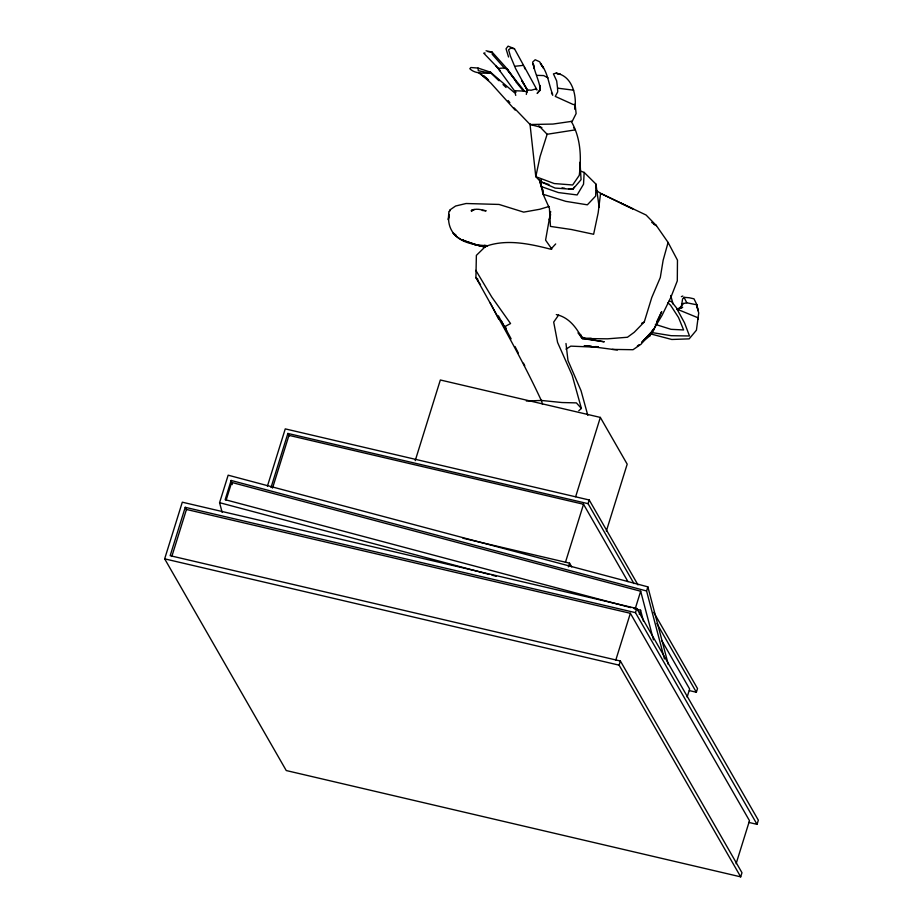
<?xml version="1.0" encoding="UTF-8"?>
<svg xmlns="http://www.w3.org/2000/svg" width="923" height="923" viewBox="0 0 923 923"><rect width="100%" height="100%" fill="white"/><g stroke="black" fill="none" stroke-linecap="round" stroke-linejoin="round"><path stroke-width="1.38" d="M543.174 189.965L543.105 194.268L549.416 208.252L550.454 226.412L571.395 229.515L593.627 234.269L598.173 212.798L600.585 193.369L596.443 190.542M529.94 123.613L535.802 176.674L554.227 183.55L572.664 184.981L579.275 175.324C581.525 156.806 580.729 137.815 571.21 121.248M580.129 170.928L584.167 172.405L595.981 184.127L595.658 196.045L587.351 204.825L565.811 201.352L543.105 194.268L539.62 179.893M584.167 172.405L583.532 184.208L577.14 194.949L558.38 192.561L541.109 186.527L541.328 179.777M541.12 400.086C521.53 358.032 498.397 317.997 475.922 277.523L476.372 255.371L485.533 246.406C506.623 238.722 529.767 243.857 550.823 249.233L555.692 243.949M574.879 108.879C576.956 94.988 572.041 75.467 555.946 73.229L553.419 73.875L556.673 80.912L557.561 88.147L557.688 91.908L555.254 96.396L573.137 104.484L575.144 104.68L576.125 113.552L572.237 121.282L552.958 124.063L530.102 124.524L514.146 107.933M681.312 307.151L682.57 298.994L684.012 297.321L689.204 297.748L693.992 298.821L696.957 304.844L697.903 310.566L696.957 304.844L686.816 302.802L681.532 304.002M574.891 109.064L575.271 103.826M650.853 333.953L671.771 339.479L689.169 338.868L696.427 330.192L698.711 312.966L697.003 306.286M449.051 214.321C447.078 223.828 451.601 234.88 460.715 239.115M550.673 211.494L545.585 240.13L551.85 249.083M526.318 94.434L527.125 89.843L515.576 68.533L510.384 56.049L508.596 49.807L510.731 48.169L514.457 48.723L537.036 89.935L535.294 89.104L531.198 90.246L527.125 89.843M449.074 215.97L448.29 219.778L448.866 211.978L450.366 209.625L455.581 206.025L466.092 203.51L499.043 204.445L523.687 212.128L539.793 209.256L549.058 206.475M620.544 203.014L632.728 208.852L600.585 193.369L646.1 215.036L656.415 225.65L668.09 242.449L663.129 260.321L660.291 277.546L651.753 297.575L644.242 322.012L634.263 332.268L627.455 337.253L607.53 338.822L582.171 338.51C576.563 327.711 568.937 317.281 556.304 314.581M549.173 219.812L550.65 214.621M757.045 824.343L635.462 612.641L185.235 507.315L170.167 555.692L620.394 661.018L741.977 872.72L740.696 876.85L286.245 770.543L164.663 558.842L182.304 502.193L636.755 608.499L758.337 820.201L757.045 824.343L748.634 822.37M171.816 556.488L186.458 509.45L630.363 613.299L749.499 820.72L736.104 863.72M222.143 512.38L219.582 502.677L228.154 475.183L647.865 586.855L668.287 664.479M664.445 658.907L646.573 590.985L231.142 480.456L225.154 499.678L630.859 607.622M226.1 500.266L231.661 482.417L640.677 591.239L653.449 639.812M267.416 486.179L285.253 428.883L589.22 499.989L637.989 584.905M271.027 487.517L287.872 433.441L588.066 503.67L633.974 583.601M272.539 488.071L288.957 435.356L583.532 504.258L627.986 581.663M415.223 460.623L440.34 379.988L600.342 417.415L627.19 464.165L606.33 531.129M575.652 496.689L600.342 417.415M565.43 562.384L583.532 504.258M568.395 566.837L569.549 563.157L462.931 538.213M588.066 503.67L589.22 499.989M615.722 660.326L630.363 613.299M635.116 609.088L640.677 591.239M740.696 876.85L619.102 665.148L620.394 661.018M635.462 612.641L636.755 608.499M639.304 614.349L640.585 610.218L633.64 608.361M646.573 590.985L647.865 586.855M687.116 697.13L689.643 689.02L661.676 640.331M689.354 690.6L696.369 692.238L697.511 688.558L653.761 612.376M538.824 125.736L547.143 134.273L540.059 156.598L535.802 176.674L539.817 180.885M488.129 72.306L490.551 72.179L478.033 68.06L470.834 67.529L469.819 68.717C474.907 73.828 483.133 73.252 489.836 73.067L490.551 72.179L499.147 80.739L490.263 72.167L515.196 93.292L515.738 95.381M449.432 211.586L450.366 209.625M652.884 329.511L649.746 335.903L642.189 342.225M656.668 321.839L661.699 311.605L653.934 329.43L649.746 335.903L662.033 315.389L670.894 297.275L677.297 280.869L677.47 260.159L668.09 242.449M539.701 85.193L540.313 89.935L537.151 93.454L540.105 89.669L539.69 85.424M574.152 187.161L572.791 189.33L555.092 188.073L541.409 181.993L549.012 184.577M683.285 303.332L680.978 306.748L677.609 309.263L671.298 301.394L668.725 301.348M558.611 315.066L553.685 322.081L557.584 342.456L572.156 375.234L581.398 408.451L578.79 410.735M539.286 91.123L540.313 89.935C539.47 80.763 534.544 72.686 533.286 63.722L534.244 68.729L532.617 62.141L535.178 59.764L539.597 61.737L543.543 68.187L540.382 63.537C548.008 72.202 548.516 83.993 552.623 94.238M472.68 210.213L471.526 211.448L471.376 210.571C475.864 207.975 481.414 209.74 486.144 210.848L482.233 210.444M642.027 342.145L653.934 329.43L641.958 342.237M644.254 339.606L646.215 337.806L641.081 344.198L633.016 349.713L612.203 349.39M637.355 346.044L639.235 344.591M565.995 349.148L570.806 346.137L598.069 347.267M641.658 323.281L644.242 322.012M681.37 296.641L682.824 296.029M677.609 309.263L682.697 307.313L677.055 309.17L684.52 322.854L689.493 335.972L671.194 335.695L651.765 332.534M527.102 92.219L524.46 91.112L506.404 68.637L515.726 80.947L507.881 69.652L504.293 67.967L498.374 68.406L483.721 53.153L485.06 52.992M515.715 91.896L515.022 90.742L524.46 91.112M547.143 134.273L575.167 129.889L573.61 127.57M514.861 66.283L523.018 65.406M526.329 401.02L541.386 400.444L561.969 402.532L576.402 402.889L581.398 408.451M591.216 338.268L582.171 338.51L578.063 332.776L581.328 335.314M478.887 72.952L488.625 80.301M557.561 88.147L573.691 90.212M591.285 346.229L584.259 345.64L617.395 350.025M595.497 346.575L598.312 346.806M487.898 51.642L492.132 52.092L507.881 69.652M562.015 187.888L564.703 188.246M568.753 188.788L572.791 189.33L581.063 179.673L580.025 162.194M484.356 245.287L487.644 245.772C475.126 245.057 461.085 243.372 452.881 232.688L456.008 235.088M536.736 75.34L543.705 75.582L548.02 77.89M581.132 336.653L585.69 338.695L604.253 341.798L582.171 338.51L581.455 336.237M486.052 50.777L492.132 52.092L492.224 54.284L504.293 67.967M485.429 247.122L474.71 244.537L461.731 239.772L477.237 245.206L469.484 242.495M164.663 558.842L619.102 665.148M485.533 247.11L474.71 244.537L484.356 246.868M530.102 124.524L541.87 127.512M219.582 502.677L489.202 574.418M491.982 575.156L496.159 576.264M489.836 73.067L478.299 70.713L478.033 68.06M585.69 338.695L587.847 339.318L585.609 338.429M655.342 324.388L671.009 329.326L683.608 329.949L678.52 317.5L670.652 305.34L667.802 302.709M461.731 239.772L464.315 240.684M677.055 309.17L697.73 317.662L697.973 319.254M653.98 224.22L656.415 225.65L651.684 222.397M514.457 48.723L508.088 46.15L506.035 48.781L508.55 57.007M477.895 279.219L475.922 277.523L480.525 284.734M479.579 72.975L490.782 82.989L515.161 110.102M483.86 75.721L487.898 79.378M498.374 68.406L500.231 70.886L495.778 65.81M503.023 84.57L506.081 87.5M515.819 81.778L523.595 91.227M508.158 100.538L509.865 102.649M499.147 69.883L515.842 92.669M684.012 297.321L686.816 302.802M527.218 89.589L521.576 80.232L527.679 90.627M475.841 270.347L491.809 297.091L510.557 323.546L505.469 326.246L506.542 330.861L498.397 315.793M656.922 623.556L696.369 692.238M569.549 563.157L571.695 566.895M287.872 433.441L289.303 435.944M185.235 507.315L186.665 509.808M501.224 320.593L511.111 338.822M551.446 92.877L552.762 95.311M490.171 302.79L498.605 318.977M515.011 346.506L518.264 352.921M523.468 363.166L524.76 365.739M524.31 66.998L524.864 68.856M541.386 400.444L542.528 404.343M670.698 295.475L673.109 304.082M539.747 180.02L542.389 189.584M587.813 415.338L581.029 390.683L567.991 360.581L565.984 343.506M640.585 610.218L643.504 621.306M231.142 480.456L232.238 484.61M539.597 179.927L541.109 186.527M595.981 184.127L599.131 207.167M472.841 209.948L471.376 210.571L474.295 209.463L472.841 209.948M557.884 73.552L555.946 73.229L560.446 74.371L557.884 73.552"/></g></svg>
